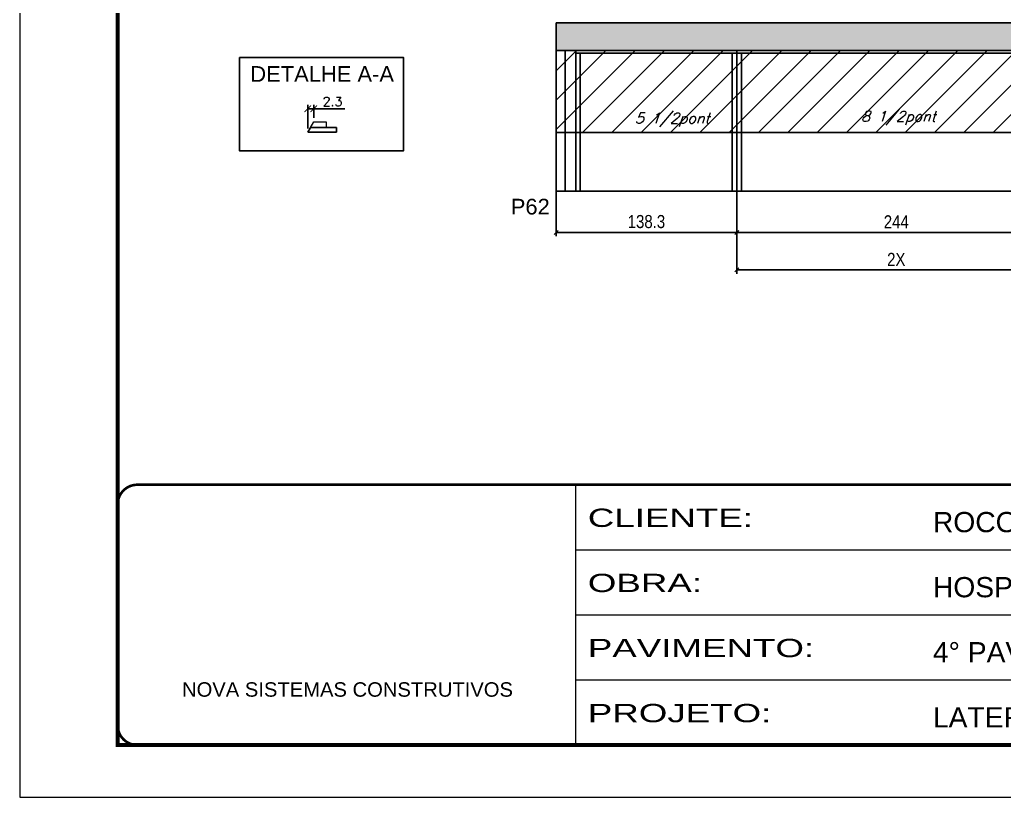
# Model space of a CAD drawing. Extents: x -20960 to -5926, y -2106 to 21915.
# Drawn here: x -9010 to -8257, y 12825 to 13421 of the extents above; entities that cross this region are included whole.
import ezdxf

# ---------------------------------------------------------------- set-up
doc = ezdxf.new("R2010")
doc.units = 0
doc.linetypes.add('CONTINUO', pattern=[0])
doc.linetypes.add('DASHED', pattern=[0.75, 0.5, -0.25])
for name, color, linetype in [('5', 5, 'Continuous'), ('COTA', 241, 'Continuous'), ('Painéis', 200, 'Continuous'), ('Reaproveitamento', 251, 'Continuous'), ('SARR_2.2x7', 40, 'Continuous'), ('SARR_3.5x7', 81, 'Continuous'), ('texto', 7, 'Continuous')]:
    doc.layers.add(name, color=color, linetype=linetype)
for name, color, linetype, lineweight in [('Folhas', 255, 'Continuous', 9), ('Sarr 2.2x7', 40, 'Continuous', 9), ('SARRAFO DE PRESSAO', 251, 'DASHED', 9)]:
    doc.layers.add(name, color=color, linetype=linetype, lineweight=lineweight)
doc.styles.add('ARIAL', font='arial.ttf')
doc.styles.add('COTA TECNICA', font='techl___.ttf', dxfattribs={"height": 10})
doc.styles.add('Romans', font='romans.shx')
doc.styles.get("Standard").update_dxf_attribs({"font": 'arial.ttf'})
doc.styles.add('Tecnologia', font='')
doc.styles.get('Tecnologia').set_extended_font_data('Forgotten Futurist')
doc.dimstyles.new('Cota Seção (2x)', dxfattribs={"dimtxt": 7, "dimasz": 5, "dimexe": 3, "dimexo": 3, "dimgap": 2, "dimtad": 3, "dimdec": 1, "dimlfac": 0.5, "dimzin": 12, "dimdsep": 46, "dimtxsty": 'Romans', "dimblk": 'ARCHTICK', "dimcen": 0, "dimclrd": 4, "dimclre": 4, "dimclrt": 1, "dimadec": 1, "dimazin": 3, "dimtfac": 1, "dimtdec": 1, "dimtmove": 0, "dimatfit": 3, "dimldrblk": 'OBLIQUE', "dimfxl": 1, "dimtolj": 1, "dimtzin": 12, "dimarcsym": 0})
doc.dimstyles.new('PAINEL', dxfattribs={"dimtxt": 10, "dimasz": 3, "dimexe": 3, "dimexo": 3, "dimgap": 3, "dimtad": 1, "dimdec": 1, "dimzin": 12, "dimdsep": 46, "dimtxsty": 'COTA TECNICA', "dimblk1": 'OBLIQUE', "dimblk2": 'OBLIQUE', "dimsah": 1, "dimcen": 0.9, "dimclrd": 4, "dimclre": 4, "dimclrt": 240, "dimadec": 1, "dimazin": 3, "dimtfac": 1, "dimtdec": 1, "dimtmove": 0, "dimatfit": 3, "dimfxl": 1, "dimtolj": 1, "dimtzin": 12, "dimarcsym": 0})
pattern_1 = [(45, (28.582, -4594.3), (-11.22532, 11.22532), [])]

# ---------------------------------------------------------------- blocks, each defined once
blk = doc.blocks.new('9999999999')
at = {"color": 30, "linetype": 'CONTINUO'}
for p, q in [((98564.56, 34230.21), (98564.56, 34429.45)), ((98564.56, 34379.64), (99583.98, 34379.64)), ((98564.56, 34329.83), (99487.98, 34329.83)), ((98564.56, 34280.02), (99487.98, 34280.02))]:
    blk.add_line(p, q, dxfattribs=at)
at = {"color": 30, "linetype": 'CONTINUO', "const_width": 2}
blk.add_lwpolyline([(99583.98, 34230.21), (99583.98, 34414.45, 0.414214), (99568.98, 34429.45), (98228.98, 34429.45, 0.414214), (98213.98, 34414.45), (98213.98, 34245.21, 0.414214), (98228.98, 34230.21), (99583.98, 34230.21)], format="xyb", dxfattribs=at)
at = {"layer": 'Folhas'}
blk.add_lwpolyline([(98138.98, 34190.21), (99623.98, 34190.21), (99623.98, 35240.21), (98138.98, 35240.21)], close=True, dxfattribs=at)
at = {"layer": 'Folhas', "color": 30, "const_width": 3}
blk.add_lwpolyline([(98213.98, 34230.21), (99583.98, 34230.21), (99583.98, 35200.21), (98213.98, 35200.21)], close=True, dxfattribs=at)
at = {"color": 7, "linetype": 'Continuous', "ltscale": 5, "style": 'ARIAL'}
for s, height, p in [('ROCONTEC', 15.483, (98837.68, 34393.13)), ('HOSPITAL ASSUNÇÃO', 15.4829, (98837.68, 34343.32)), ('4° PAVIMENTO', 15.4829, (98837.68, 34293.51)), ('NOVA SISTEMAS CONSTRUTIVOS', 11.0592, (98263.19, 34267.21)), ('LATERAIS DE VIGAS', 15.4829, (98837.68, 34243.7))]:
    blk.add_text(s, height=height, dxfattribs=at).set_placement(p)
at = {"layer": 'Folhas', "color": 7, "style": 'Tecnologia', "width": 1.5}
for s, p in [('CLIENTE:', (98573.65, 34397.17)), ('OBRA:', (98573.65, 34347.31)), ('PAVIMENTO:', (98573.65, 34297.5)), ('PROJETO:', (98573.65, 34247.69))]:
    blk.add_text(s, height=14, dxfattribs=at).set_placement(p)
blk = doc.blocks.new('_Oblique')
at = {"color": 0, "linetype": 'ByBlock', "lineweight": -2}
blk.add_line((-0.5, -0.5), (0.5, 0.5), dxfattribs=at)
blk = doc.blocks.new('*D1183')
at = {"layer": 'COTA', "color": 4, "lineweight": -2, "ltscale": 25, "transparency": 16777216}
for p, q in [((-8599.61, 13304.28), (-8599.61, 13254.76)), ((-8461.31, 13304.28), (-8461.31, 13254.76)), ((-8599.61, 13257.76), (-8461.31, 13257.76))]:
    blk.add_line(p, q, dxfattribs=at)
at = {"layer": 'Defpoints', "color": 0, "ltscale": 25, "transparency": 16777216}
for p in [(-8599.61, 13307.28), (-8461.31, 13307.28), (-8461.31, 13257.76)]:
    blk.add_point(p, dxfattribs=at)
at = {"layer": 'COTA', "color": 4, "lineweight": -2, "ltscale": 25, "transparency": 16777216, "xscale": 3, "yscale": 3, "zscale": 3, "rotation": 180}
blk.add_blockref('_Oblique', (-8599.61, 13257.76), dxfattribs=at)
at = {"layer": 'COTA', "color": 4, "lineweight": -2, "ltscale": 25, "transparency": 16777216, "xscale": 3, "yscale": 3, "zscale": 3}
blk.add_blockref('_Oblique', (-8461.31, 13257.76), dxfattribs=at)
at = {"layer": 'COTA', "color": 240, "ltscale": 25, "transparency": 16777216, "insert": (-8530.46, 13266), "char_height": 10, "attachment_point": 5, "style": 'COTA TECNICA'}
blk.add_mtext('\\A1;138.3', dxfattribs=at)
blk = doc.blocks.new('*D1184')
at = {"layer": 'COTA', "color": 4, "lineweight": -2, "ltscale": 25, "transparency": 16777216}
for p, q in [((-8461.31, 13304.28), (-8461.31, 13254.76)), ((-8217.31, 13304.28), (-8217.31, 13254.76)), ((-8461.31, 13257.76), (-8217.31, 13257.76))]:
    blk.add_line(p, q, dxfattribs=at)
at = {"layer": 'Defpoints', "color": 0, "ltscale": 25, "transparency": 16777216}
for p in [(-8461.31, 13307.28), (-8217.31, 13307.28), (-8217.31, 13257.76)]:
    blk.add_point(p, dxfattribs=at)
at = {"layer": 'COTA', "color": 4, "lineweight": -2, "ltscale": 25, "transparency": 16777216, "xscale": 3, "yscale": 3, "zscale": 3, "rotation": 180}
blk.add_blockref('_Oblique', (-8461.31, 13257.76), dxfattribs=at)
at = {"layer": 'COTA', "color": 4, "lineweight": -2, "ltscale": 25, "transparency": 16777216, "xscale": 3, "yscale": 3, "zscale": 3}
blk.add_blockref('_Oblique', (-8217.31, 13257.76), dxfattribs=at)
at = {"layer": 'COTA', "color": 240, "ltscale": 25, "transparency": 16777216, "insert": (-8339.31, 13265.84), "char_height": 10, "attachment_point": 5, "style": 'COTA TECNICA'}
blk.add_mtext('\\A1;244', dxfattribs=at)
blk = doc.blocks.new('*D1187')
at = {"layer": 'COTA', "color": 4, "lineweight": -2, "ltscale": 25, "transparency": 16777216}
for p, q in [((-8461.31, 13304.28), (-8461.31, 13226.02)), ((-8217.31, 13304.28), (-8217.31, 13226.02)), ((-8461.31, 13229.02), (-8217.31, 13229.02))]:
    blk.add_line(p, q, dxfattribs=at)
at = {"layer": 'Defpoints', "color": 0, "ltscale": 25, "transparency": 16777216}
for p in [(-8461.31, 13307.28), (-8217.31, 13307.28), (-8217.31, 13229.02)]:
    blk.add_point(p, dxfattribs=at)
at = {"layer": 'COTA', "color": 4, "lineweight": -2, "ltscale": 25, "transparency": 16777216, "xscale": 3, "yscale": 3, "zscale": 3, "rotation": 180}
blk.add_blockref('_Oblique', (-8461.31, 13229.02), dxfattribs=at)
at = {"layer": 'COTA', "color": 4, "lineweight": -2, "ltscale": 25, "transparency": 16777216, "xscale": 3, "yscale": 3, "zscale": 3}
blk.add_blockref('_Oblique', (-8217.31, 13229.02), dxfattribs=at)
at = {"layer": 'COTA', "color": 240, "ltscale": 25, "transparency": 16777216, "insert": (-8339.31, 13237.08), "char_height": 10, "attachment_point": 5, "style": 'COTA TECNICA'}
blk.add_mtext('\\A1;2X', dxfattribs=at)
blk = doc.blocks.new('_ArchTick')
at = {"color": 0, "linetype": 'ByBlock', "const_width": 0.15}
blk.add_lwpolyline([(-0.5, -0.5), (0.5, 0.5)], dxfattribs=at)
blk = doc.blocks.new('*D1208')
at = {"layer": 'COTA', "color": 4, "lineweight": -2, "transparency": 16777216}
for p, q in [((-8789.58, 13337.41), (-8789.58, 13355.4)), ((-8789.58, 13352.4), (-8784.96, 13352.4)), ((-8784.96, 13345.41), (-8784.96, 13355.4)), ((-8784.96, 13352.4), (-8761.3, 13352.4))]:
    blk.add_line(p, q, dxfattribs=at)
at = {"layer": 'Defpoints', "color": 0, "transparency": 16777216}
for p in [(-8784.96, 13352.4), (-8784.96, 13342.41), (-8789.58, 13334.41)]:
    blk.add_point(p, dxfattribs=at)
at = {"layer": 'COTA', "color": 4, "lineweight": -2, "transparency": 16777216, "xscale": 5, "yscale": 5, "zscale": 5, "rotation": 180}
blk.add_blockref('_ArchTick', (-8789.58, 13352.4), dxfattribs=at)
at = {"layer": 'COTA', "color": 4, "lineweight": -2, "transparency": 16777216, "xscale": 5, "yscale": 5, "zscale": 5}
blk.add_blockref('_ArchTick', (-8784.96, 13352.4), dxfattribs=at)
at = {"layer": 'COTA', "color": 1, "transparency": 16777216, "insert": (-8770.63, 13357.9), "char_height": 7, "attachment_point": 5, "style": 'Romans'}
blk.add_mtext('\\A1;2.3', dxfattribs=at)

msp = doc.modelspace()

# ---------------------------------------------------------------- hatches: boundary and pattern name
at = {"layer": 'COTA', "linetype": 'ByBlock'}
h = msp.add_hatch(dxfattribs=at)
h.set_pattern_fill('AR-CONC', color=256, scale=0.03)
h.set_pattern_definition([(50, (-146072.1727, -16013.7385), (5.46554007, -0.47817257), [0.5715, -6.2865]), (355, (-146072.1727, -16013.7385), (-1.05730264, 5.73170536), [0.4572, -5.02921753]), (100.4514447, (-146071.717, -16013.7784), (4.40823741, 5.25353256), [0.48570026, -5.34270734]), (46.1842, (-146072.173, -16012.2145), (8.13237123, -1.26126984), [0.85725, -9.42975]), (96.6355576, (-146071.495, -16012.32), (7.122124, 7.42278374), [0.7285507, -8.01406824]), (351.184151, (-146072.173, -16012.2145), (7.122124, 7.42278374), [0.685799, -7.54379196]), (21, (-146071.4107, -16012.5955), (4.54843174, -3.06795595), [0.5715, -6.2865]), (326, (-146071.4107, -16012.5955), (1.85406085, 5.52563898), [0.4572, -5.0292]), (71.451445, (-146071.0317, -16012.851), (6.40249258, 2.45768307), [0.48570026, -5.34269813]), (37.5, (-146072.1727, -16013.7385), (0.092658098, 2.536651166), [0, -4.96824, 0, -5.1054, 0, -5.04825]), (7.5, (-146072.1727, -16013.7385), (2.004589875, 3.005417245), [0, -2.91084, 0, -4.85394, 0, -1.92405]), (327.5, (-146073.872, -16013.7385), (4.067717855, -0.17186232), [0, -1.905, 0, -5.9436, 0, -7.8867]), (317.5, (-146074.634, -16013.7385), (4.44387544, 0.76279473), [0, -2.4765, 0, -3.94716, 0, -5.6007])])
h.paths.add_polyline_path([(-7973.28, 13397.08), (-7973.28, 13418.28), (-8599.61, 13418.28), (-8599.61, 13397.08)])
at = {"layer": 'Reaproveitamento'}
h = msp.add_hatch(dxfattribs=at)
h.set_pattern_fill('ANSI31', color=256, scale=5)
h.set_pattern_definition(pattern_1)
h.paths.add_polyline_path([(-8461.31, 13334.28), (-8461.31, 13397.08), (-8599.61, 13397.08), (-8599.61, 13334.28)])
h = msp.add_hatch(dxfattribs=at)
h.set_pattern_fill('ANSI31', color=256, scale=5)
h.set_pattern_definition(pattern_1)
h.paths.add_polyline_path([(-8217.31, 13334.28), (-8217.31, 13397.08), (-8461.31, 13397.08), (-8461.31, 13334.28)])

# ---------------------------------------------------------------- linework, layer by layer
at = {"ltscale": 25}
msp.add_lwpolyline([(-8841.79, 13391.68), (-8716.45, 13391.68), (-8716.45, 13320.11), (-8841.79, 13320.11)], close=True, dxfattribs=at)
at = {"layer": 'COTA', "linetype": 'ByBlock'}
for p, q in [((-8599.61, 13418.28), (-7973.28, 13418.28)), ((-8599.61, 13397.08), (-8599.61, 13418.28))]:
    msp.add_line(p, q, dxfattribs=at)
at = {"layer": 'Painéis'}
for p, q in [((-8599.61, 13397.08), (-7973.28, 13397.08)), ((-8599.61, 13354.28), (-8599.61, 13354.28)), ((-8787.78, 13337.53), (-8789.58, 13334.41)), ((-8789.58, 13334.41), (-8767.58, 13334.41)), ((-8787.5, 13338.01), (-8767.58, 13338.01)), ((-8767.58, 13334.41), (-8767.58, 13338.01)), ((-8767.58, 13334.41), (-8767.58, 13338.01)), ((-8599.61, 13334.28), (-8599.61, 13334.28)), ((-8599.61, 13334.28), (-7973.28, 13334.28)), ((-8599.61, 13289.28), (-7973.28, 13289.28))]:
    msp.add_line(p, q, dxfattribs=at)
at = {"layer": 'Painéis', "ltscale": 25}
for p, q in [((-8599.61, 13397.08), (-8599.61, 13289.28)), ((-8461.31, 13397.08), (-8461.31, 13289.28))]:
    msp.add_line(p, q, dxfattribs=at)
at = {"layer": 'Sarr 2.2x7'}
for p, q in [((-8787.78, 13337.53), (-8784.96, 13342.41)), ((-8784.96, 13342.41), (-8775.58, 13342.41)), ((-8775.58, 13342.41), (-8775.58, 13338.01))]:
    msp.add_line(p, q, dxfattribs=at)
at = {"layer": 'SARR_2.2x7', "linetype": 'Continuous'}
for p, q in [((-8592.61, 13397.08), (-8592.61, 13289.28)), ((-8584.61, 13394.88), (-8461.31, 13394.88)), ((-8461.31, 13394.88), (-8217.31, 13394.88))]:
    msp.add_line(p, q, dxfattribs=at)
at = {"layer": 'SARR_3.5x7'}
for points in [[(-8581.11, 13394.88), (-8581.11, 13289.28), (-8584.61, 13289.28), (-8584.61, 13397.08)], [(-8461.31, 13397.08), (-8461.31, 13289.28), (-8464.81, 13289.28), (-8464.81, 13394.88)], [(-8457.81, 13394.88), (-8457.81, 13289.28), (-8461.31, 13289.28), (-8461.31, 13397.08)]]:
    msp.add_lwpolyline(points, dxfattribs=at)

# ---------------------------------------------------------------- block references
at = {"layer": 'SARRAFO DE PRESSAO', "color": 6, "linetype": 'ByBlock'}
msp.add_blockref('9999999999', (-107148.98, -21364.84), dxfattribs=at)

# ---------------------------------------------------------------- texts
at = {"layer": '5', "color": 7, "linetype": 'Continuous'}
msp.add_text('DETALHE A-A', height=12, rotation=359.99996, dxfattribs=at).set_placement((-8833.54, 13373.04))
at = {"layer": '5', "linetype": 'Continuous'}
msp.add_text('P62', height=12, rotation=0.00004, dxfattribs=at).set_placement((-8634.25, 13271.47))
at = {"layer": 'texto', "color": 2, "char_height": 8, "attachment_point": 5, "style": 'Romans'}
for s, insert in [('{\\Q19;\\C256;5 1/2pont}', (-8510.76, 13343.91)), ('{\\Q19;\\C256;8 1/2pont}', (-8337.71, 13345.26))]:
    msp.add_mtext(s, dxfattribs=dict(at, insert=insert))

# ---------------------------------------------------------------- dimensions: what is measured, and where the dimension line sits
at = {"layer": 'COTA'}
dim = msp.add_linear_dim(base=(-8784.96, 13352.4), p1=(-8789.58, 13334.41), p2=(-8784.96, 13342.41), dimstyle='Cota Seção (2x)', dxfattribs=at)
dim.commit()
dim.dimension.update_dxf_attribs({"geometry": '*D1208', "text_midpoint": (-8770.63, 13357.9)})
at = {"layer": 'COTA', "ltscale": 25}
dim = msp.add_linear_dim(base=(-8461.31, 13257.76), p1=(-8599.61, 13307.28), p2=(-8461.31, 13307.28), dimstyle='PAINEL', dxfattribs=at)
dim.commit()
dim.dimension.update_dxf_attribs({"geometry": '*D1183', "text_midpoint": (-8530.46, 13266)})
dim = msp.add_linear_dim(base=(-8217.31, 13257.76), p1=(-8461.31, 13307.28), p2=(-8217.31, 13307.28), dimstyle='PAINEL', override={"dimtmove": 1}, dxfattribs=at)
dim.commit()
dim.dimension.update_dxf_attribs({"geometry": '*D1184', "text_midpoint": (-8339.31, 13265.84)})
dim = msp.add_linear_dim(base=(-8217.31, 13229.02), p1=(-8461.31, 13307.28), p2=(-8217.31, 13307.28), text='2X', dimstyle='PAINEL', dxfattribs=at)
dim.commit()
dim.dimension.update_dxf_attribs({"geometry": '*D1187', "text_midpoint": (-8339.31, 13237.08)})

doc.saveas('drawing.dxf')
